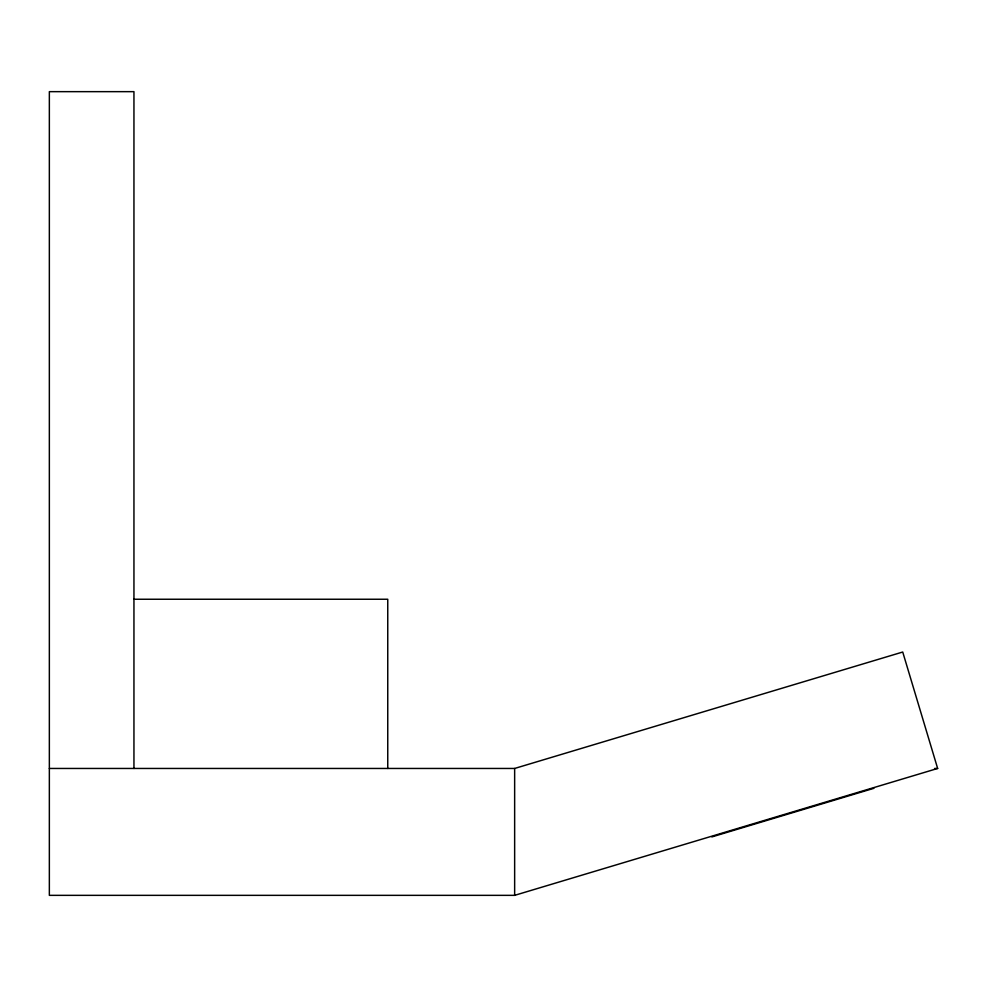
<?xml version="1.0" encoding="UTF-8"?>
<svg xmlns="http://www.w3.org/2000/svg" width="987" height="987" viewBox="0 0 987 987"><rect width="100%" height="100%" fill="white"/><g stroke="black" fill="none" stroke-linecap="round" stroke-linejoin="round"><path stroke-width="1.48" d="M49.35 768.454L514.646 768.454L902.723 652.025L937.65 768.454L514.646 895.345L49.35 895.345L49.35 91.655L133.948 91.655L133.948 768.454M711.837 836.927L873.902 788.305M133.948 599.245L387.755 599.245L387.755 768.454M934.578 768.454L937.65 768.454M514.646 768.454L514.646 895.345"/></g></svg>
